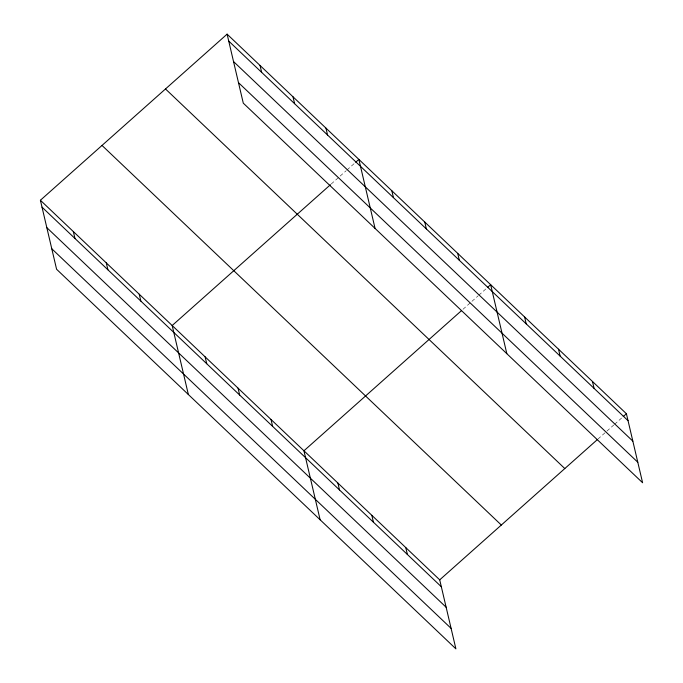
<?xml version="1.0" encoding="UTF-8"?>
<svg xmlns="http://www.w3.org/2000/svg" width="683" height="683" viewBox="0 0 683 683"><rect width="100%" height="100%" fill="white"/><g stroke="black" fill="none" stroke-linecap="round" stroke-linejoin="round"><path stroke-width="0.51" stroke-dasharray="3.42 2.56" d="M331.229 184.009L346.238 170.665M347.024 169.956L354.929 162.93M463.006 309.279L478.015 295.927M478.8 295.227L485.912 288.9M597.975 439.041L613.778 424.988M614.563 424.288L622.469 417.262"/><path stroke-width="1.02" d="M40.399 200.256L439.715 579.85L455.894 648.85L56.587 269.256L40.399 200.256L227.106 34.15L626.413 413.744L642.601 482.744L243.285 103.15L227.106 34.15M330.444 184.717L172.176 325.518L188.354 394.518M355.715 162.23L358.874 159.421L375.061 228.421M461.426 310.688L303.944 450.789L320.131 519.789M487.491 287.492L490.65 284.683L506.837 353.683M439.715 579.85L597.19 439.75M623.255 416.553L626.413 413.744M228.728 41.065L628.036 420.66M233.526 61.555L632.842 441.15M238.478 82.66L637.794 462.254M165.491 88.961L564.807 468.564M102.015 145.436L501.322 525.031M42.022 207.162L441.338 586.757M46.828 227.652L446.136 607.247M51.78 248.766L451.087 628.36M592.477 381.481L594.09 388.388M558.532 349.218L560.154 356.125M524.587 316.946L526.209 323.862M457.704 253.367L459.326 260.274M424.766 222.052L426.38 228.959M391.82 190.736L393.442 197.643M325.936 128.097L327.558 135.012M405.77 547.578L407.392 554.494M292.99 96.781L294.612 103.696M371.825 515.315L373.447 522.23M260.044 65.466L261.666 72.381M337.889 483.052L339.511 489.959M271.006 419.464L272.628 426.38M238.06 388.149L239.682 395.064M205.113 356.833L206.736 363.749M139.23 294.202L140.852 301.118M106.283 262.887L107.905 269.794M73.346 231.571L74.968 238.478"/></g></svg>
